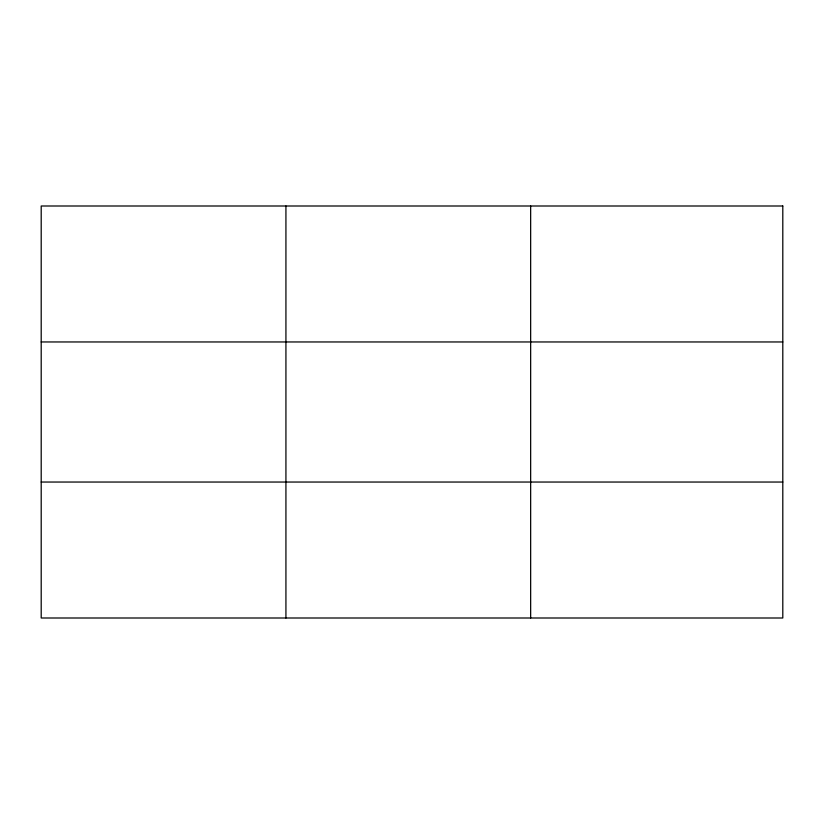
<?xml version="1.0" encoding="UTF-8"?>
<svg xmlns="http://www.w3.org/2000/svg" width="824" height="824" viewBox="0 0 824 824"><rect width="100%" height="100%" fill="white"/><g stroke="black" fill="none" stroke-linecap="round" stroke-linejoin="round"><path stroke-width="1.24" d="M285.928 618L285.928 206M530.656 618L530.656 206M41.2 341.96L782.8 341.96M41.2 482.04L782.8 482.04M782.8 206L41.2 206L41.2 618L782.8 618L782.8 206"/></g></svg>
